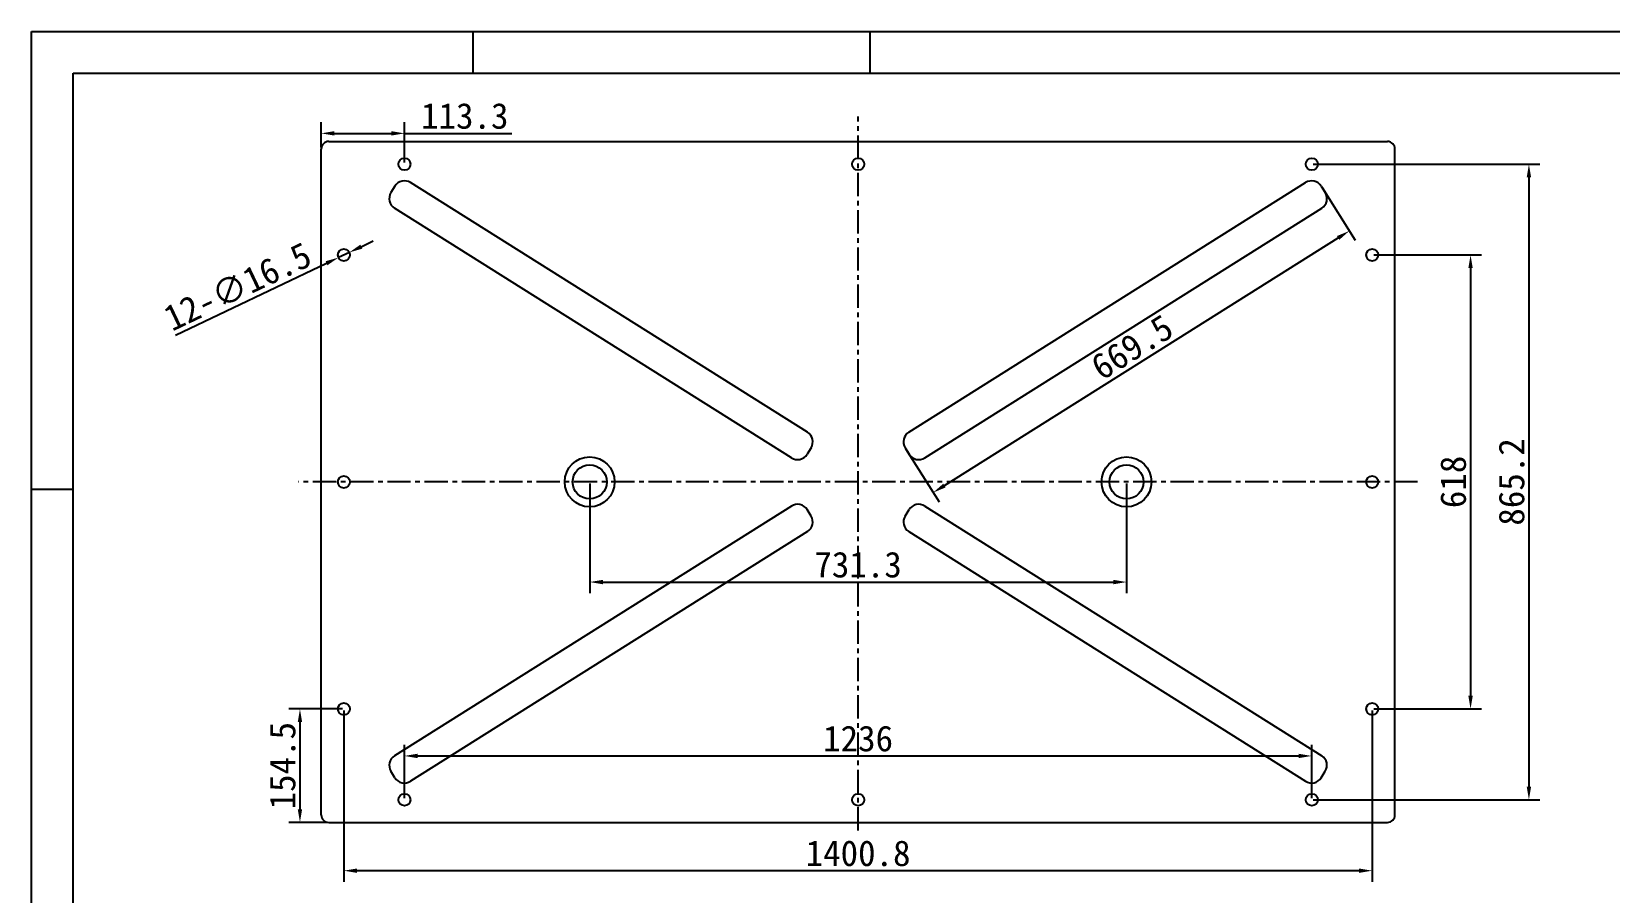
# Model space of a CAD drawing. Header units: millimetres. Extents: x -60 to 270204, y -80695 to 4986.
# Drawn here: x -60 to 2089, y 1173 to 2345 of the extents above; entities that cross this region are included whole.
import ezdxf

# ---------------------------------------------------------------- set-up
doc = ezdxf.new("R2010")
doc.units = ezdxf.units.MM
doc.linetypes.add('CENTER', pattern=[50.8, 31.75, -6.35, 6.35, -6.35])
doc.layers.add('图层1', color=1, linetype='CENTER')
doc.styles.get("Standard").update_dxf_attribs({"font": ''})
doc.styles.get('Standard').set_extended_font_data('SimSun')
doc.dimstyles.new('ISO-25', dxfattribs={"dimtxt": 35, "dimasz": 18, "dimexe": 15, "dimexo": 2, "dimgap": 6, "dimtad": 1, "dimdec": 1, "dimdsep": 46, "dimtxsty": 'Standard', "dimcen": 2.5, "dimclrd": 6, "dimclre": 6, "dimclrt": 6, "dimadec": 0, "dimazin": 0, "dimtfac": 1, "dimtdec": 1, "dimtmove": 0, "dimatfit": 3, "dimfxl": 0, "dimarcsym": 0})

# ---------------------------------------------------------------- blocks, each defined once
blk = doc.blocks.new('*D4')
at = {"color": 6, "lineweight": -2, "transparency": 16777216}
for p, q in [((1767.9, 2040.6), (1914.8, 2040.6)), ((1899.8, 2022.6), (1899.8, 1440.6)), ((1767.9, 1422.6), (1914.8, 1422.6))]:
    blk.add_line(p, q, dxfattribs=at)
at = {"color": 6, "transparency": 16777216}
for points in [[(1896.8, 2022.6), (1902.8, 2022.6), (1899.8, 2040.6)], [(1896.8, 1440.6), (1902.8, 1440.6), (1899.8, 1422.6)]]:
    blk.add_solid(points, dxfattribs=at)
at = {"layer": 'Defpoints', "color": 0, "transparency": 16777216}
for p in [(1765.9, 2040.6), (1765.9, 1422.6), (1899.8, 1422.6)]:
    blk.add_point(p, dxfattribs=at)
at = {"color": 6, "transparency": 16777216, "insert": (1876.3, 1731.6), "char_height": 35, "attachment_point": 5, "rotation": 90}
blk.add_mtext('618', dxfattribs=at)
blk = doc.blocks.new('*D8')
at = {"color": 6, "lineweight": -2, "transparency": 16777216}
for p, q in [((1685.5, 2164.2), (1994.3, 2164.2)), ((1979.3, 2146.2), (1979.3, 1317)), ((1685.5, 1299), (1994.3, 1299))]:
    blk.add_line(p, q, dxfattribs=at)
at = {"color": 6, "transparency": 16777216}
for points in [[(1976.3, 2146.2), (1982.3, 2146.2), (1979.3, 2164.2)], [(1976.3, 1317), (1982.3, 1317), (1979.3, 1299)]]:
    blk.add_solid(points, dxfattribs=at)
at = {"layer": 'Defpoints', "color": 0, "transparency": 16777216}
for p in [(1683.5, 2164.2), (1683.5, 1299), (1979.3, 1299)]:
    blk.add_point(p, dxfattribs=at)
at = {"color": 6, "transparency": 16777216, "insert": (1955.8, 1731.6), "char_height": 35, "attachment_point": 5, "rotation": 90}
blk.add_mtext('865.2', dxfattribs=at)
blk = doc.blocks.new('*D9')
at = {"color": 6, "lineweight": -2, "transparency": 16777216}
for p, q in [((363.1, 1422.6), (290.2, 1422.6)), ((305.2, 1404.6), (305.2, 1286.1)), ((342.5, 1268.1), (290.2, 1268.1))]:
    blk.add_line(p, q, dxfattribs=at)
at = {"color": 6, "transparency": 16777216}
for points in [[(302.2, 1404.6), (308.2, 1404.6), (305.2, 1422.6)], [(302.2, 1286.1), (308.2, 1286.1), (305.2, 1268.1)]]:
    blk.add_solid(points, dxfattribs=at)
at = {"layer": 'Defpoints', "color": 0, "transparency": 16777216}
for p in [(365.1, 1422.6), (305.2, 1268.1), (344.5, 1268.1)]:
    blk.add_point(p, dxfattribs=at)
at = {"color": 6, "transparency": 16777216, "insert": (281.7, 1345.3), "char_height": 35, "attachment_point": 5, "rotation": 90}
blk.add_mtext('154.5', dxfattribs=at)
blk = doc.blocks.new('*D5')
at = {"color": 6, "lineweight": -2, "transparency": 16777216}
for p, q in [((447.5, 1301), (447.5, 1373.6)), ((465.5, 1358.6), (1665.5, 1358.6)), ((1683.5, 1301), (1683.5, 1373.6))]:
    blk.add_line(p, q, dxfattribs=at)
at = {"color": 6, "transparency": 16777216}
for points in [[(465.5, 1361.6), (465.5, 1355.6), (447.5, 1358.6)], [(1665.5, 1361.6), (1665.5, 1355.6), (1683.5, 1358.6)]]:
    blk.add_solid(points, dxfattribs=at)
at = {"layer": 'Defpoints', "color": 0, "transparency": 16777216}
for p in [(1683.5, 1358.6), (447.5, 1299), (1683.5, 1299)]:
    blk.add_point(p, dxfattribs=at)
at = {"color": 6, "transparency": 16777216, "insert": (1065.5, 1382.1), "char_height": 35, "attachment_point": 5}
blk.add_mtext('1236', dxfattribs=at)
blk = doc.blocks.new('*D7')
at = {"color": 6, "lineweight": -2, "transparency": 16777216}
for p, q in [((365.1, 1420.6), (365.1, 1187.4)), ((1765.9, 1420.6), (1765.9, 1187.4)), ((1747.9, 1202.4), (383.1, 1202.4))]:
    blk.add_line(p, q, dxfattribs=at)
at = {"color": 6, "transparency": 16777216}
for points in [[(383.1, 1205.4), (383.1, 1199.4), (365.1, 1202.4)], [(1747.9, 1205.4), (1747.9, 1199.4), (1765.9, 1202.4)]]:
    blk.add_solid(points, dxfattribs=at)
at = {"layer": 'Defpoints', "color": 0, "transparency": 16777216}
for p in [(365.1, 1422.6), (1765.9, 1422.6), (365.1, 1202.4)]:
    blk.add_point(p, dxfattribs=at)
at = {"color": 6, "transparency": 16777216, "insert": (1065.5, 1225.9), "char_height": 35, "attachment_point": 5}
blk.add_mtext('1400.8', dxfattribs=at)
blk = doc.blocks.new('*D13')
at = {"color": 6, "lineweight": -2, "transparency": 16777216}
for p, q in [((334.2, 2186.8), (334.2, 2221.1)), ((447.5, 2166.2), (447.5, 2221.1)), ((352.2, 2206.1), (429.5, 2206.1)), ((447.5, 2206.1), (593.9, 2206.1))]:
    blk.add_line(p, q, dxfattribs=at)
at = {"color": 6, "transparency": 16777216}
for points in [[(352.2, 2209.1), (352.2, 2203.1), (334.2, 2206.1)], [(429.5, 2209.1), (429.5, 2203.1), (447.5, 2206.1)]]:
    blk.add_solid(points, dxfattribs=at)
at = {"layer": 'Defpoints', "color": 0, "transparency": 16777216}
for p in [(447.5, 2206.1), (334.2, 2184.8), (447.5, 2164.2)]:
    blk.add_point(p, dxfattribs=at)
at = {"color": 6, "transparency": 16777216, "insert": (529.7, 2229.6), "char_height": 35, "attachment_point": 5}
blk.add_mtext('113.3', dxfattribs=at)
blk = doc.blocks.new('*D27')
at = {"color": 6, "lineweight": -2, "transparency": 16777216}
for p, q in [((372.5, 2044.1), (357.7, 2037)), ((388.8, 2051.8), (405, 2059.6)), ((135.5, 1931.2), (341.4, 2029.3))]:
    blk.add_line(p, q, dxfattribs=at)
at = {"color": 6, "transparency": 16777216}
for points in [[(387.5, 2054.6), (390.1, 2049.1), (372.5, 2044.1)], [(340.1, 2032), (342.7, 2026.6), (357.7, 2037)]]:
    blk.add_solid(points, dxfattribs=at)
at = {"layer": 'Defpoints', "color": 0, "transparency": 16777216}
for p in [(372.5, 2044.1), (357.7, 2037)]:
    blk.add_point(p, dxfattribs=at)
at = {"color": 6, "transparency": 16777216, "insert": (220.2, 1997.6), "char_height": 35, "attachment_point": 5, "rotation": 25.473}
blk.add_mtext('12-∅16.5', dxfattribs=at)
blk = doc.blocks.new('*D35')
at = {"color": 6, "lineweight": -2, "transparency": 16777216}
for p, q in [((1697.5, 2132.5), (1742.7, 2060.6)), ((1183.1, 1726.7), (1719.4, 2063.8)), ((1130.6, 1776.3), (1175.8, 1704.4))]:
    blk.add_line(p, q, dxfattribs=at)
at = {"color": 6, "transparency": 16777216}
for points in [[(1717.8, 2066.3), (1721, 2061.2), (1734.7, 2073.3)], [(1181.5, 1729.2), (1184.7, 1724.1), (1167.8, 1717.1)]]:
    blk.add_solid(points, dxfattribs=at)
at = {"layer": 'Defpoints', "color": 0, "transparency": 16777216}
for p in [(1696.4, 2134.2), (1734.7, 2073.3), (1129.6, 1778)]:
    blk.add_point(p, dxfattribs=at)
at = {"color": 6, "transparency": 16777216, "insert": (1438.7, 1915.1), "char_height": 35, "attachment_point": 5, "rotation": 32.1487}
blk.add_mtext('669.5', dxfattribs=at)
blk = doc.blocks.new('*D36')
at = {"color": 6, "lineweight": -2, "transparency": 16777216}
for p, q in [((699.9, 1729.6), (699.9, 1580.3)), ((1431.2, 1729.6), (1431.2, 1580.3)), ((717.9, 1595.3), (1413.2, 1595.3))]:
    blk.add_line(p, q, dxfattribs=at)
at = {"color": 6, "transparency": 16777216}
for points in [[(717.9, 1598.3), (717.9, 1592.3), (699.9, 1595.3)], [(1413.2, 1598.3), (1413.2, 1592.3), (1431.2, 1595.3)]]:
    blk.add_solid(points, dxfattribs=at)
at = {"layer": 'Defpoints', "color": 0, "transparency": 16777216}
for p in [(699.9, 1731.6), (1431.2, 1731.6), (1431.2, 1595.3)]:
    blk.add_point(p, dxfattribs=at)
at = {"color": 6, "transparency": 16777216, "insert": (1065.5, 1618.8), "char_height": 35, "attachment_point": 5}
blk.add_mtext('731.3', dxfattribs=at)

msp = doc.modelspace()

# ---------------------------------------------------------------- linework, layer by layer
for p, q in [((-60.4, 2344.63), (3304.61, 2344.63)), ((-60.4, -34.67), (-60.4, 2344.63)), ((540.6, 2344.63), (540.6, 2287.98)), ((1081.35, 2344.63), (1081.35, 2287.98)), ((-3.75, 2287.98), (3247.96, 2287.98)), ((-3.75, 21.98), (-3.75, 2287.98)), ((344.51, 2195.06), (1786.51, 2195.06)), ((334.21, 1278.36), (334.21, 2184.76)), ((1796.81, 1278.36), (1796.81, 2184.76)), ((434.59, 2134.18), (429.13, 2125.44)), ((996.57, 1799.22), (455.91, 2139.07)), ((1134.45, 1799.22), (1675.11, 2139.07)), ((1696.43, 2134.18), (1701.89, 2125.44)), ((974.67, 1764.33), (434.01, 2104.17)), ((1156.35, 1764.33), (1697.01, 2104.17)), ((1001.45, 1777.96), (996, 1769.22)), ((1129.57, 1777.96), (1135.02, 1769.22)), ((-3.75, 1721.48), (-60.4, 1721.48)), ((974.67, 1698.79), (434.01, 1358.95)), ((1156.35, 1698.79), (1697.01, 1358.95)), ((1001.45, 1685.17), (996, 1693.9)), ((1129.57, 1685.17), (1135.02, 1693.9)), ((996.57, 1663.9), (455.91, 1324.05)), ((1134.45, 1663.9), (1675.11, 1324.05)), ((434.59, 1328.95), (429.13, 1337.68)), ((1696.43, 1328.95), (1701.89, 1337.68)), ((344.51, 1268.06), (1786.51, 1268.06))]:
    msp.add_line(p, q)
for centre, radius in [((447.51, 2164.16), 8.24), ((1065.51, 2164.16), 8.24), ((1683.51, 2164.16), 8.24), ((365.11, 2040.56), 8.24), ((1765.91, 2040.56), 8.24), ((699.86, 1731.56), 33.99), ((1431.16, 1731.56), 33.99), ((699.86, 1731.56), 23.18), ((1431.16, 1731.56), 23.18), ((365.11, 1731.56), 8.24), ((1765.91, 1731.56), 8.24), ((365.11, 1422.56), 8.24), ((1765.91, 1422.56), 8.24), ((447.51, 1298.96), 8.24), ((1065.51, 1298.96), 8.24), ((1683.51, 1298.96), 8.24)]:
    msp.add_circle(centre, radius)
for centre, radius, start, end in [((344.51, 2184.76), 10.3, 90, 180), ((1786.51, 2184.76), 10.3, 0, 90), ((447.69, 2125.99), 15.45, 57.8477, 148), ((1683.33, 2125.99), 15.45, 32, 122.1523), ((442.23, 2117.25), 15.45, 148, 237.8477), ((1688.79, 2117.25), 15.45, 302.1523, 32), ((988.35, 1786.14), 15.45, 328, 57.8477), ((1142.67, 1786.14), 15.45, 122.1523, 212), ((982.89, 1777.41), 15.45, 237.8477, 328), ((1148.13, 1777.41), 15.45, 212, 302.1523), ((982.89, 1685.71), 15.45, 32, 122.1523), ((1148.13, 1685.71), 15.45, 57.8477, 148), ((988.35, 1676.98), 15.45, 302.1523, 32), ((1142.67, 1676.98), 15.45, 148, 237.8477), ((442.23, 1345.87), 15.45, 122.1523, 212), ((1688.79, 1345.87), 15.45, 328, 57.8477), ((447.69, 1337.13), 15.45, 212, 302.1523), ((1683.33, 1337.13), 15.45, 237.8477, 328), ((344.51, 1278.36), 10.3, 180, 270), ((1786.51, 1278.36), 10.3, 270, 0)]:
    msp.add_arc(centre, radius, start, end)
at = {"layer": '图层1'}
for p, q in [((1065.51, 1257.18), (1065.51, 2229.26)), ((1827.59, 1731.56), (303.43, 1731.56))]:
    msp.add_line(p, q, dxfattribs=at)

# ---------------------------------------------------------------- dimensions: what is measured, and where the dimension line sits
for base, p1, p2, picture, middle in [((447.51, 2206.14), (334.21, 2184.76), (447.51, 2164.16), '*D13', (529.68, 2229.64)), ((1431.16, 1595.32), (699.86, 1731.56), (1431.16, 1731.56), '*D36', (1065.51, 1618.82))]:
    dim = msp.add_linear_dim(base=base, p1=p1, p2=p2, dimstyle='ISO-25')
    dim.commit()
    dim.dimension.update_dxf_attribs({"geometry": picture, "text_midpoint": middle})
for base, p1, p2, picture, middle in [((1979.27, 1298.96), (1683.51, 2164.16), (1683.51, 1298.96), '*D8', (1979.27, 1731.56)), ((1899.76, 1422.56), (1765.91, 2040.56), (1765.91, 1422.56), '*D4', (1899.76, 1731.56))]:
    dim = msp.add_linear_dim(base=base, p1=p1, p2=p2, angle=90, dimstyle='ISO-25')
    dim.commit()
    dim.dimension.update_dxf_attribs({"geometry": picture, "text_midpoint": middle, "dimtype": 160})
dim = msp.add_aligned_dim(p1=(1129.57, 1777.96), p2=(1696.41, 2134.21), distance=-71.91, dimstyle='ISO-25')
dim.commit()
dim.dimension.update_dxf_attribs({"geometry": '*D35', "text_midpoint": (1438.75, 1915.1)})
dim = msp.add_diameter_dim_2p(p1=(372.55, 2044.11), p2=(357.67, 2037.02), text='12-<>', dimstyle='ISO-25')
dim.commit()
dim.dimension.update_dxf_attribs({"geometry": '*D27', "text_midpoint": (220.24, 1997.58)})
dim = msp.add_linear_dim(base=(305.18, 1268.06), p1=(365.11, 1422.56), p2=(344.51, 1268.06), angle=90, dimstyle='ISO-25')
dim.commit()
dim.dimension.update_dxf_attribs({"geometry": '*D9', "text_midpoint": (281.68, 1345.31)})
for base, p1, p2, picture, middle in [((365.11, 1202.36), (1765.91, 1422.56), (365.11, 1422.56), '*D7', (1065.51, 1202.36)), ((1683.51, 1358.61), (447.51, 1298.96), (1683.51, 1298.96), '*D5', (1065.51, 1358.61))]:
    dim = msp.add_linear_dim(base=base, p1=p1, p2=p2, dimstyle='ISO-25')
    dim.commit()
    dim.dimension.update_dxf_attribs({"geometry": picture, "text_midpoint": middle, "dimtype": 160})

doc.saveas('drawing.dxf')
